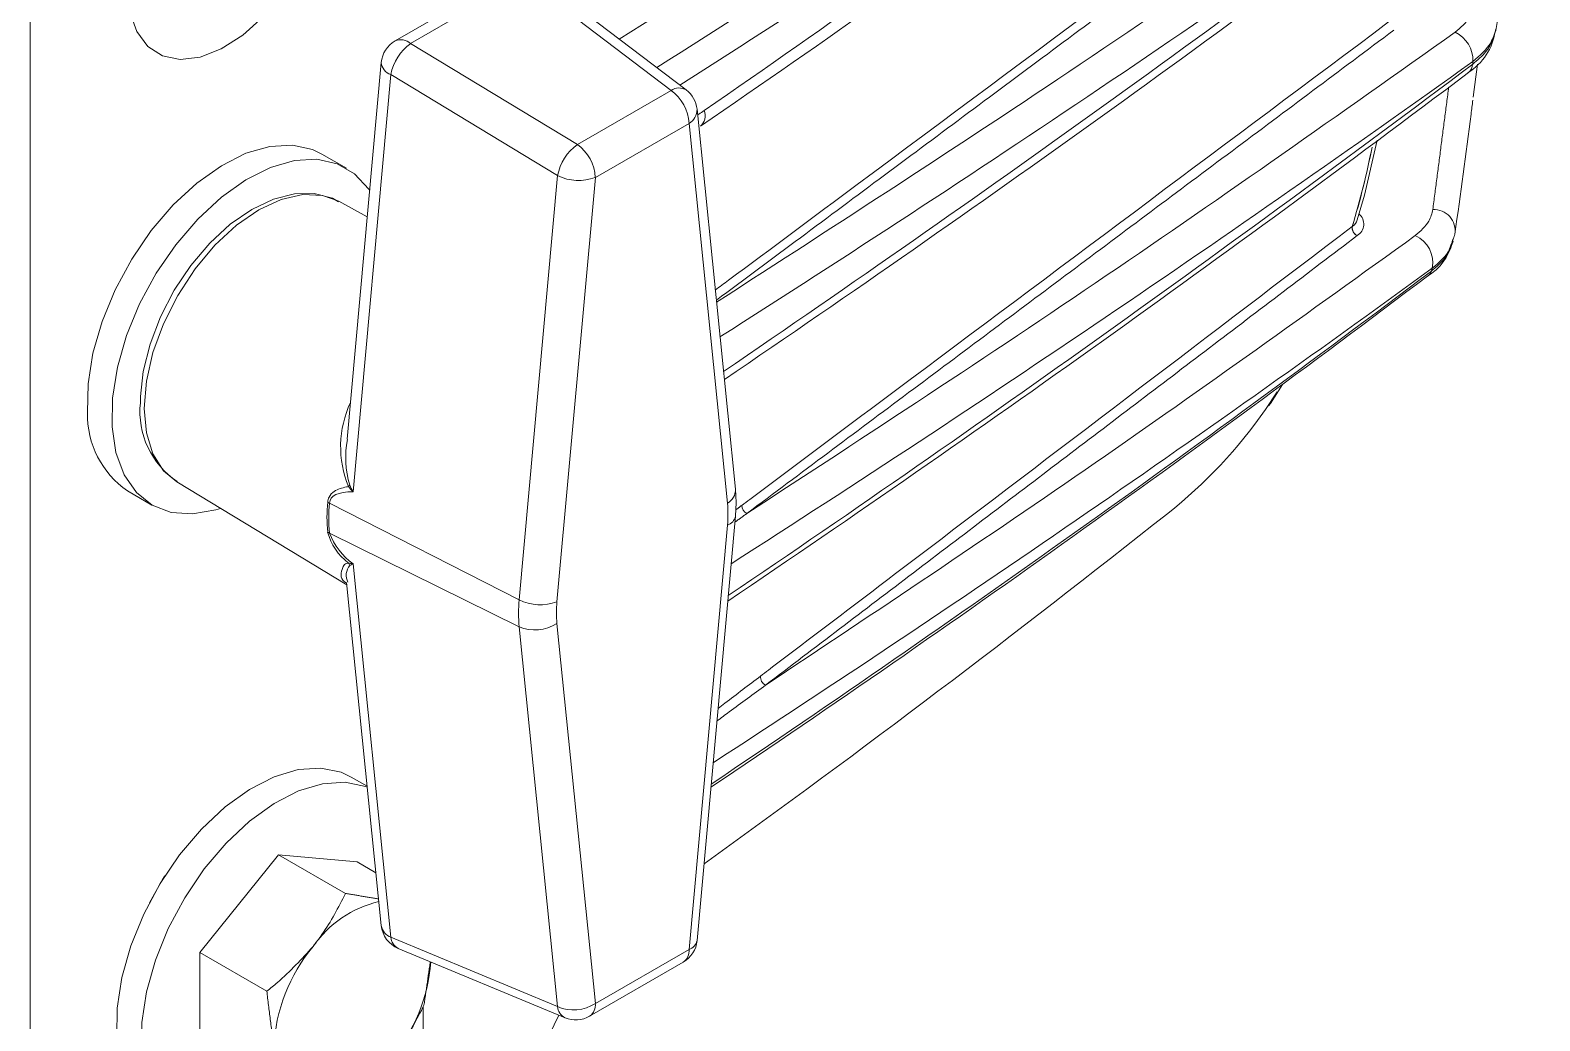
# Model space of a CAD drawing. Extents: x 8 to 113, y 2 to 87.
# Drawn here: x 81.975 to 85.371, y 66.851 to 69.08 of the extents above; entities that cross this region are included whole.
import ezdxf

# ---------------------------------------------------------------- set-up
doc = ezdxf.new("R2010")
doc.units = 0
doc.header["$MEASUREMENT"] = 0
doc.layers.add('OBJECT', color=7, linetype='CONTINUOUS')

msp = doc.modelspace()

# ---------------------------------------------------------------- linework, layer by layer
at = {"layer": 'OBJECT', "linetype": 'Continuous', "lineweight": 15}
for p, q in [((81.975, 66.4184), (81.975, 73.4803)), ((83.0494, 69.2022), (82.7957, 69.0557)), ((83.0845, 69.1967), (82.8308, 69.0502)), ((83.4166, 68.9445), (83.0845, 69.1967)), ((83.4506, 68.9456), (83.1185, 69.1978)), ((82.8308, 69.0502), (83.2059, 68.8228)), ((82.7648, 69.0072), (82.6879, 68.1594)), ((85.221, 68.9291), (85.2302, 69.0035)), ((82.7863, 68.9801), (82.7012, 68.0415)), ((83.1613, 68.7527), (82.7863, 68.9801)), ((83.2059, 68.8228), (83.4166, 68.9445)), ((83.5615, 68.0473), (83.475, 68.9021)), ((83.457, 68.8703), (83.2462, 68.7487)), ((83.5435, 68.0155), (83.457, 68.8703)), ((82.6864, 68.7694), (82.6313, 68.8012)), ((83.0748, 67.7979), (83.1613, 68.7527)), ((83.2462, 68.7487), (83.1597, 67.7939)), ((82.7333, 68.66), (82.6694, 68.695)), ((85.1731, 68.5968), (85.1759, 68.6054)), ((84.7533, 68.2263), (84.7799, 68.2659)), ((82.3049, 68.0635), (82.6873, 67.8317)), ((82.1938, 68.0434), (82.249, 68.0116)), ((83.0748, 67.7979), (82.6481, 68.0158)), ((83.475, 67.0317), (83.5615, 67.9864)), ((83.0748, 67.7378), (82.6481, 67.9486)), ((83.457, 67.0118), (83.5435, 67.9665)), ((82.7012, 67.8794), (82.7863, 67.039)), ((82.6867, 67.8376), (82.7648, 67.0653)), ((83.1597, 67.745), (83.2462, 66.8901)), ((83.1613, 66.883), (83.0748, 67.7378)), ((82.7331, 67.3788), (82.6972, 67.3995)), ((82.3569, 67.0046), (82.5336, 67.2245)), ((82.5336, 67.2245), (82.684, 67.1377)), ((82.5336, 67.2245), (82.7104, 67.2087)), ((82.7104, 67.2087), (82.7528, 67.1842)), ((82.7863, 67.039), (83.1613, 66.883)), ((82.3569, 66.7689), (82.3569, 67.0046)), ((82.3569, 67.0046), (82.5072, 66.9178)), ((82.803, 67.0139), (83.178, 66.8579)), ((83.2462, 66.8901), (83.457, 67.0118)), ((83.2333, 66.8615), (83.444, 66.9832)), ((82.8589, 66.6641), (82.8589, 66.8829))]:
    msp.add_line(p, q, dxfattribs=at)
at = {"layer": 'OBJECT', "linetype": 'Continuous', "lineweight": 15, "flags": 128}
for points in [[(82.1994, 69.1208), (82.2148, 69.0769), (82.2396, 69.0436), (82.2728, 69.0224), (82.3126, 69.0142), (82.3574, 69.0194), (82.4049, 69.0378), (82.453, 69.0686), (82.4994, 69.1103)], [(84.9599, 68.6529), (84.9761, 68.7084), (85.0048, 68.8324)], [(82.1039, 68.2194), (82.1051, 68.2841), (82.1161, 68.3532), (82.1366, 68.4246), (82.166, 68.4958), (82.2034, 68.5648), (82.2474, 68.6291), (82.2968, 68.6868), (82.3499, 68.736), (82.405, 68.7751), (82.4603, 68.8029), (82.5141, 68.8184), (82.5647, 68.8212), (82.6103, 68.8112), (82.6313, 68.8012)], [(82.1591, 68.1876), (82.1602, 68.2522), (82.1712, 68.3214), (82.1918, 68.3927), (82.2212, 68.464), (82.2585, 68.5329), (82.3026, 68.5972), (82.3519, 68.6549), (82.405, 68.7041), (82.4601, 68.7432), (82.5155, 68.771), (82.5693, 68.7866), (82.6198, 68.7894), (82.6655, 68.7794), (82.7048, 68.7568), (82.7364, 68.7226), (82.7387, 68.7193)], [(82.6683, 68.694), (82.6551, 68.7019), (82.6139, 68.7123), (82.5694, 68.7115), (82.5223, 68.6996), (82.4735, 68.6766), (82.425, 68.6432), (82.3788, 68.6006), (82.3364, 68.5506), (82.2991, 68.4949), (82.2682, 68.4353), (82.2447, 68.3737), (82.2294, 68.3122), (82.2231, 68.2556), (82.2228, 68.2416)], [(82.6694, 68.695), (82.6327, 68.7082), (82.5881, 68.71), (82.5397, 68.699), (82.4894, 68.6757), (82.4391, 68.6409), (82.3907, 68.5961), (82.3462, 68.5428), (82.3071, 68.4832), (82.275, 68.4196), (82.2512, 68.3544), (82.2365, 68.2901), (82.2316, 68.2291), (82.2365, 68.1739), (82.2512, 68.1265), (82.275, 68.0888), (82.3049, 68.0635)], [(84.7607, 68.2346), (84.765, 68.2402), (84.7917, 68.2829)], [(82.4032, 68.0039), (82.3927, 68.0006), (82.3403, 67.9914), (82.292, 67.995), (82.2494, 68.0113), (82.2138, 68.0398), (82.1863, 68.0796), (82.1679, 68.1294), (82.1591, 68.1876)], [(83.5615, 67.9864), (83.5629, 68.0176), (83.5615, 68.0473)], [(82.6972, 67.3995), (82.6743, 67.4102), (82.6284, 67.4197), (82.5776, 67.4163), (82.5237, 67.4001), (82.4684, 67.3718), (82.4133, 67.3322), (82.3604, 67.2826)], [(82.7333, 67.3769), (82.7294, 67.3784), (82.6835, 67.3878), (82.6328, 67.3844), (82.5789, 67.3683), (82.5235, 67.34), (82.4685, 67.3004), (82.4155, 67.2508)], [(82.3604, 67.2826), (82.3112, 67.2246), (82.2674, 67.16), (82.2304, 67.0909), (82.2014, 67.0196), (82.1813, 66.9483), (82.1707, 66.8793), (82.1701, 66.8149), (82.1793, 66.7571), (82.1982, 66.7077), (82.226, 66.6684), (82.2598, 66.6417)], [(82.4155, 67.2508), (82.3664, 67.1927), (82.3226, 67.1281), (82.2856, 67.0591), (82.2566, 66.9877), (82.2364, 66.9164), (82.2259, 66.8475), (82.2252, 66.783), (82.2345, 66.7252), (82.2533, 66.6759), (82.2812, 66.6366), (82.3172, 66.6086), (82.3601, 66.5929), (82.4086, 66.5899), (82.4611, 66.5997), (82.516, 66.622), (82.5714, 66.6561), (82.5852, 66.6663)], [(82.278, 67.1769), (82.2728, 67.1689), (82.2432, 67.1168)], [(82.1363, 65.8017), (82.2349, 65.8443), (82.3377, 65.9001), (82.4404, 65.9673), (82.5418, 66.0453), (82.6412, 66.1333), (82.7375, 66.2306), (82.8299, 66.3361), (82.9175, 66.449), (82.9994, 66.5681), (83.0749, 66.6923), (83.1433, 66.8205), (83.1643, 66.8636)]]:
    msp.add_lwpolyline(points, dxfattribs=at)
at = {"layer": 'OBJECT', "linetype": 'Continuous', "lineweight": 15}
for centre, radius, start, end in [((66.2185, 96.0319), 31.9261, 302.34637, 305.88702), ((65.9777, 96.5149), 32.5623, 302.31484, 305.93685), ((65.389, 97.3856), 33.6739, 302.40812, 305.88352), ((61.2443, 101.1242), 39.1582, 304.61962, 307.58577), ((63.1977, 98.4464), 35.8695, 304.43904, 307.67735), ((-176.761, 115.5718), 266.1254, 349.938736, 350.061275), ((62.4075, 101.5925), 39.35, 302.45821, 305.43114), ((60.1265, 102.676), 41.5791, 304.26201, 307.12213), ((62.0283, 100.0335), 38.3404, 304.12356, 307.20328), ((85.149, 69.0113), 0.0712, 358.5684, 63.8074), ((85.1408, 69.0962), 0.1308, 301.7019, 351.5518), ((82.7712, 69.3145), 2.5116, 354.6302, 354.7309), ((82.827, 69.0016), 0.0625, 119.9973, 174.8229), ((82.8975, 68.9586), 0.1133, 126.0245, 169.0608), ((82.8089, 69.0252), 0.0332, 48.7704, 113.3798), ((82.7961, 69.01), 0.0315, 185.0464, 251.7661), ((60.0484, 102.477), 41.8816, 304.1272, 306.9422), ((62.556, 100.6752), 38.9407, 302.62738, 305.59251), ((85.1941, 69.0043), 0.0255, 308.7508, 358.0316), ((82.6698, 69.2405), 2.5608, 354.6897, 354.8247), ((61.8727, 99.9215), 38.7521, 304.00278, 307.0291), ((83.4345, 68.9184), 0.0316, 59.4002, 124.505), ((83.36, 68.8656), 0.0971, 2.8011, 54.3108), ((83.4128, 68.8958), 0.0625, 5.7781, 52.7853), ((83.4396, 68.9011), 0.0353, 299.3695, 1.6472), ((83.4616, 68.8876), 0.0317, 311.1691, 21.5649), ((83.2725, 68.7312), 0.1133, 126.0245, 169.0608), ((83.1492, 68.7439), 0.0971, 2.8011, 54.3108), ((83.1271, 69.1875), 1.9026, 343.231, 348.7692), ((83.1346, 69.1858), 1.8951, 343.2202, 348.7667), ((83.2084, 68.8493), 0.1075, 243.9939, 290.5827), ((84.9449, 68.6436), 0.0298, 300.3176, 50.3729), ((85.1323, 68.6286), 0.0479, 351.0369, 92.666), ((84.9675, 68.6353), 0.019, 170.093, 246.6761), ((84.9679, 68.6354), 0.0192, 170.1142, 245.5122), ((84.9551, 68.6308), 0.01, 127.629, 128.9926), ((84.9386, 68.6574), 0.0214, 298.9324, 348.0334), ((85.0628, 68.5566), 0.0671, 349.4754, 65.6469), ((85.0567, 68.6308), 0.1207, 300.5362, 345.8219), ((63.6113, 96.9611), 35.6518, 303.91995, 307.10236), ((63.4991, 97.1801), 35.8906, 303.88077, 307.05604), ((63.3621, 98.4615), 36.9977, 302.99785, 306.03833), ((85.1043, 68.5449), 0.0235, 310.8205, 342.2096), ((83.4074, 69.0968), 1.8079, 341.9857, 342.2058), ((82.3121, 68.2148), 0.2082, 178.7344, 235.3792), ((82.4113, 68.2221), 0.1895, 174.0913, 236.1894), ((82.9096, 68.1423), 0.2363, 155.0029, 202.2005), ((83.8533, 68.8511), 1.0956, 308.3908, 325.231), ((82.9065, 68.1191), 0.2218, 169.5578, 196.4332), ((82.6649, 68.0789), 0.0366, 315.1038, 322.083), ((82.9956, 67.9843), 0.353, 174.5388, 185.4612), ((82.6797, 68.0777), 0.0695, 239.2739, 242.9961), ((82.9994, 67.9822), 0.3529, 174.5388, 185.4612), ((83.5261, 68.0463), 0.0353, 299.3695, 1.6472), ((83.2876, 67.991), 0.257, 354.5388, 5.4612), ((67.2073, 89.8214), 27.8691, 305.75211, 308.44054), ((83.5354, 67.992), 0.0267, 287.5473, 347.9546), ((83.5957, 68.0108), 0.0202, 180.337, 244.6837), ((82.7688, 67.9838), 0.129, 194.8519, 232.7723), ((82.6726, 67.9981), 0.0553, 239.0845, 243.7555), ((82.7898, 68.0022), 0.1514, 200.7462, 234.2237), ((82.6641, 67.863), 0.0322, 23.1687, 34.1126), ((82.7202, 67.8536), 0.0344, 140.0583, 207.618), ((83.3891, 67.7679), 0.3157, 174.5388, 185.4612), ((83.1219, 67.8946), 0.1075, 243.9939, 290.5827), ((83.4156, 67.7695), 0.257, 174.5388, 185.4612), ((83.1107, 67.8193), 0.089, 246.2113, 303.4134), ((83.637, 67.6241), 0.0192, 171.8667, 246.2559), ((82.8172, 66.8756), 0.2506, 103.3491, 145.2049), ((82.827, 67.0716), 0.0625, 185.7781, 247.4139), ((82.7991, 67.0713), 0.0348, 189.8921, 248.3445), ((82.8169, 67.0414), 0.0308, 184.4378, 243.0608), ((83.4128, 67.0373), 0.0625, 299.9973, 354.8229), ((83.4489, 67.0372), 0.0267, 287.5473, 347.9546), ((82.9063, 66.7731), 0.3837, 140.2279, 177.3607), ((83.4269, 67.0082), 0.0303, 304.4111, 6.9011), ((82.4885, 67.0153), 0.3891, 320.3695, 355.3057), ((83.1972, 66.9644), 0.089, 246.2113, 303.4134), ((83.1919, 66.8854), 0.0308, 184.4378, 243.0608), ((83.202, 66.9156), 0.0625, 247.4139, 299.9973), ((83.2161, 66.8865), 0.0303, 304.4111, 6.9011)]:
    msp.add_arc(centre, radius, start, end, dxfattribs=at)
msp.add_ellipse((87.1515, 65.7166), major_axis=(4.5011, -2.3073), ratio=0.063598, start_param=3.020332, end_param=3.167234, dxfattribs=at)
for points, knots in [([(83.5161, 68.4951), (83.526, 68.5025), (83.6323, 68.5816), (84.1335, 68.9544), (84.6248, 69.3199), (85.0196, 69.6136)], [0, 0, 0, 0, 0.019718, 0.212143, 1, 1, 1, 1]), ([(83.5189, 68.468), (83.7936, 68.6454), (84.3607, 69.0116), (84.9012, 69.3911), (85.1799, 69.5867)], [0, 0, 0, 0, 0.484423, 1, 1, 1, 1]), ([(85.1804, 69.0752), (85.1927, 69.0858), (85.2131, 69.1035), (85.219, 69.1246), (85.2214, 69.1331)], [0, 0, 0, 0, 0.598696, 1, 1, 1, 1]), ([(83.5755, 68.0107), (83.5815, 68.0152), (83.6115, 68.0376), (83.7378, 68.1319), (84.2169, 68.49), (84.6718, 68.8301), (85.0306, 69.0984)], [0, 0, 0, 0, 0.012391, 0.061957, 0.260221, 1, 1, 1, 1]), ([(83.5871, 67.9925), (83.8586, 68.1699), (84.4018, 68.5248), (84.9208, 68.8917), (85.1804, 69.0752)], [0, 0, 0, 0, 0.499844, 1, 1, 1, 1]), ([(85.2196, 69.0035), (85.2305, 69.0127), (85.2575, 69.0356), (85.2665, 69.0631), (85.2718, 69.0794)], [0, 0, 0, 0, 0.404221, 1, 1, 1, 1]), ([(85.2722, 69.0838), (85.2692, 69.0729), (85.2616, 69.0457), (85.2357, 69.023), (85.2202, 69.0095)], [0, 0, 0, 0, 0.401221, 1, 1, 1, 1]), ([(83.4763, 68.889), (83.4773, 68.8897), (83.4822, 68.8931), (83.4871, 68.8965), (83.4911, 68.8992)], [0, 0, 0, 0, 0.197632, 1, 1, 1, 1]), ([(85.2199, 68.9223), (85.2186, 68.9119), (85.2063, 68.8116), (85.1922, 68.7112), (85.1796, 68.6211)], [0, 0, 0, 0, 0.10311, 1, 1, 1, 1]), ([(85.0905, 68.6177), (85.1024, 68.6282), (85.1227, 68.6462), (85.1279, 68.6676), (85.13, 68.6765)], [0, 0, 0, 0, 0.584808, 1, 1, 1, 1]), ([(83.618, 67.6268), (83.6239, 67.6313), (83.6537, 67.6539), (83.7788, 67.7488), (84.2169, 68.0813), (84.6304, 68.3961), (84.9488, 68.6385)], [0, 0, 0, 0, 0.013409, 0.067044, 0.281584, 1, 1, 1, 1]), ([(83.6293, 67.6065), (83.8782, 67.7723), (84.3763, 68.104), (84.8524, 68.4464), (85.0905, 68.6177)], [0, 0, 0, 0, 0.499851, 1, 1, 1, 1]), ([(85.1266, 68.5377), (85.1382, 68.5476), (85.1603, 68.5664), (85.1684, 68.5892), (85.1722, 68.6001)], [0, 0, 0, 0, 0.521978, 1, 1, 1, 1]), ([(85.1734, 68.6033), (85.1718, 68.5978), (85.1655, 68.5758), (85.1445, 68.5578), (85.1288, 68.5443)], [0, 0, 0, 0, 0.254083, 1, 1, 1, 1]), ([(82.6442, 68.0179), (82.645, 68.022), (82.6473, 68.0326), (82.6618, 68.0458), (82.678, 68.0508), (82.6893, 68.0528), (82.6908, 68.053)], [0, 0, 0, 0, 0.169267, 0.444069, 0.927204, 1, 1, 1, 1]), ([(82.7012, 68.0415), (82.7011, 68.0416), (82.6974, 68.0453), (82.6941, 68.0492), (82.6908, 68.053)], [0, 0, 0, 0, 0.023755, 1, 1, 1, 1]), ([(82.6938, 68.0564), (82.6961, 68.0515), (82.6984, 68.0465), (82.7012, 68.0417), (82.7012, 68.0415)], [0, 0, 0, 0, 0.976346, 1, 1, 1, 1]), ([(82.6869, 67.8354), (82.6852, 67.8366), (82.6706, 67.8471), (82.6743, 67.8629), (82.682, 67.8792), (82.6886, 67.8806), (82.6908, 67.8811)], [0, 0, 0, 0, 0.08195, 0.712471, 0.902751, 1, 1, 1, 1]), ([(82.6908, 67.8811), (82.6941, 67.8804), (82.6974, 67.8797), (82.7011, 67.8794), (82.7012, 67.8794)], [0, 0, 0, 0, 0.976245, 1, 1, 1, 1]), ([(82.7012, 67.8794), (82.7012, 67.8793), (82.6984, 67.8779), (82.6961, 67.8768), (82.6938, 67.8757)], [0, 0, 0, 0, 0.023654, 1, 1, 1, 1]), ([(83.6293, 67.6065), (83.602, 67.5865), (83.5655, 67.5597), (83.5289, 67.5325), (83.5198, 67.5256)], [0, 0, 0, 0, 0.749678, 1, 1, 1, 1]), ([(83.5223, 67.5537), (83.5274, 67.5576), (83.5594, 67.5823), (83.5912, 67.6065), (83.618, 67.6268)], [0, 0, 0, 0, 0.158364, 1, 1, 1, 1]), ([(82.684, 67.1377), (82.6681, 67.1061), (82.6473, 67.065), (82.6182, 67.0274), (82.6114, 67.0186)], [0, 0, 0, 0, 0.768151, 1, 1, 1, 1]), ([(82.6114, 67.0186), (82.5858, 66.9904), (82.5534, 66.9546), (82.5153, 66.9242), (82.5072, 66.9178)], [0, 0, 0, 0, 0.788999, 1, 1, 1, 1]), ([(82.7882, 66.7671), (82.795, 66.7758), (82.8241, 66.8135), (82.8449, 66.8546), (82.8608, 66.8862)], [0, 0, 0, 0, 0.231849, 1, 1, 1, 1])]:
    msp.add_open_spline(points, degree=3, knots=knots, dxfattribs=at)
for points in [[(85.0312, 69.5978), (83.5184, 68.4724)], [(85.0422, 69.08), (83.5871, 67.9925)], [(85.13, 68.6765), (85.1656, 68.9515)], [(84.96, 68.6179), (83.6293, 67.6065)], [(85.1796, 68.6211), (85.1734, 68.6033)], [(83.5871, 67.9925), (83.5603, 67.9731)], [(83.5622, 68.0007), (83.5755, 68.0107)], [(82.7588, 67.1252), (82.684, 67.1377)], [(82.8608, 66.8862), (82.875, 66.984)], [(82.5072, 66.9178), (82.523, 66.7908)]]:
    msp.add_open_spline(points, degree=1, dxfattribs=at)

doc.saveas('drawing.dxf')
